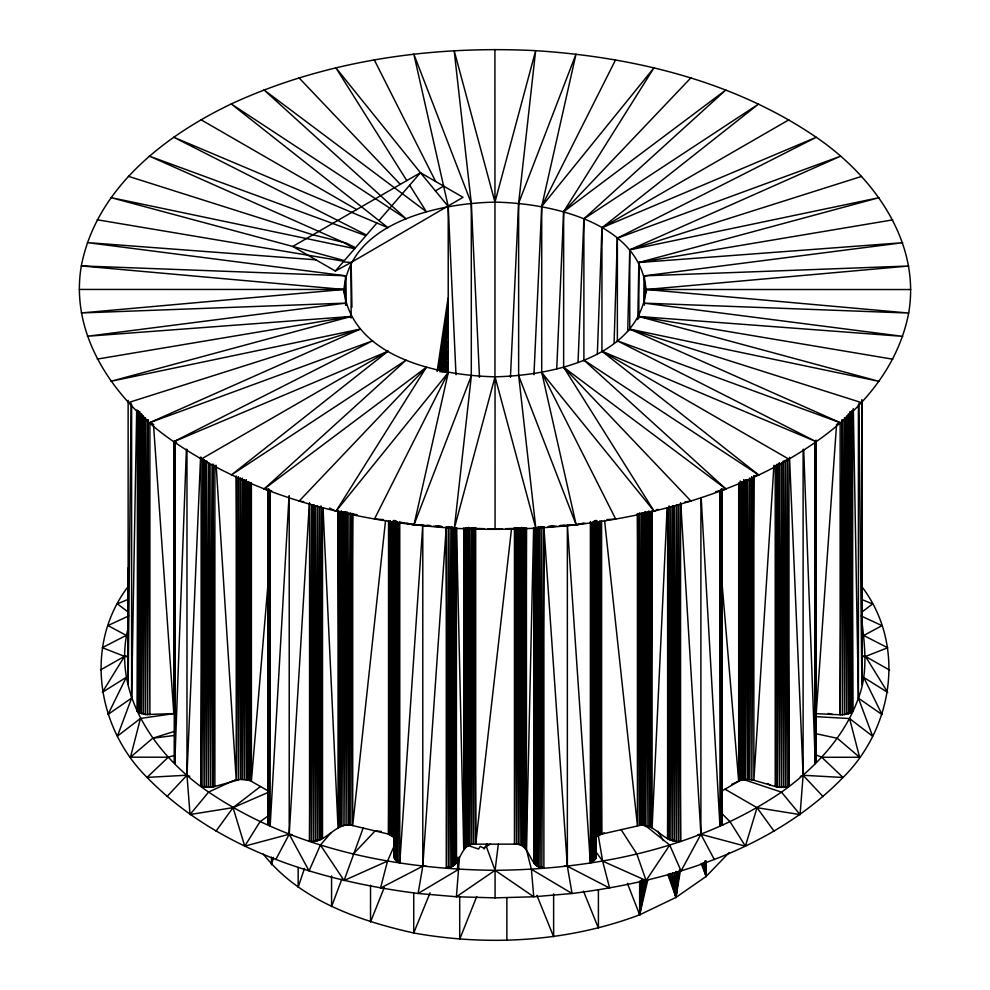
<?xml version="1.0" encoding="UTF-8"?>
<svg xmlns="http://www.w3.org/2000/svg" width="990" height="990" viewBox="0 0 990 990"><rect width="100%" height="100%" fill="white"/><g stroke="black" fill="none" stroke-linecap="round" stroke-linejoin="round"><path stroke-width="1.49" d="M131.125 403.153L128.131 684.535L128.131 400.356M173.832 441.775L173.832 713.592L145.579 714.57L140.097 713.122L137.387 711.377L137.4 410.219M174.537 441.404L174.772 763.451L186.405 449.287M174.772 763.451L174.747 442.233M174.735 594.532L174.475 762.251L174.475 441.02M269.07 489.901L268.401 823.965L268.401 488.825L268.018 822.838L267.944 821.675L268.018 489.258L268.018 822.838L270.159 826.068L289.043 496.002M394.515 739.691L394.28 837.132L388.538 834.125L352.7 825.561C335.635 821.069 326.403 843.963 309.573 841.277L309.585 503.056M394.243 521.458L393.958 856.919L395.654 860.347L399.774 862.859L422.792 524.873L422.792 866.188L418.102 893.475C319.943 881.075 217.775 850.051 147.04 777.398C96.562 727.489 83.927 644.614 128.106 586.538M394.75 844.581L387.523 861.09L380.531 888.042L422.792 866.188L446.267 526.89L446.267 868.205C461.971 868.02 459.001 842.366 475.683 844.148L514.454 844.148C531.147 842.366 528.177 868.02 543.881 868.218L543.881 526.903L567.357 866.213L572.059 893.5C670.18 881.125 772.336 850.125 843.047 777.484C893.512 727.551 906.036 644.676 861.832 586.625M590.374 862.884L590.386 521.569L592.057 862.154L590.374 862.884L567.357 524.898L567.357 866.213L609.63 888.067L602.625 861.114L598.294 835.374L597.057 521.074M719.965 826.13L719.965 490.99L721.042 825.078L719.965 826.13L701.18 497.599M858.899 403.239L861.882 684.622L861.882 400.443M861.795 620.544C864.901 646.309 868.131 673.052 858.404 698.173C844.396 737.253 814.745 768.376 781.457 792.136C697.826 848.863 594.78 869.418 495.074 870.309C395.357 869.393 292.285 848.801 208.643 792.062C156.445 756.793 111.511 693.866 128.118 628.18L128.205 567.876M128.131 684.535L128.255 605.855M268.711 490.322L267.944 821.675M268.179 489.976L268.179 820.487L268.785 797.693M536.295 864.171L533.759 862.822L534.563 528.87L534.575 864.01L537.236 865.211M141.261 712.639L137.387 711.377L138.501 411.073M139.924 411.865L138.65 712.355L138.65 411.184M251.188 483.046L249.864 780.479L268.377 791.022M391.718 521.767L390.295 834.657L390.295 521.136M393.079 521.049L391.842 835.35L391.842 521.829M394.193 521.99L393.179 836.179L393.179 521.111M396.755 521.532L395.654 860.347L395.654 520.579L394.812 859.283L394.812 521.062L394.243 858.132L394.28 520.53M398.079 522.361L396.755 861.3L396.755 521.532M523.128 528.239L521.755 845.658L521.755 527.509M524.44 527.633L523.227 846.45L523.227 528.301M525.517 528.784L524.527 847.378L524.527 527.682M534.575 864.01L535.639 528.4L535.652 865.074L536.927 527.769L536.939 866.002L538.412 527.027L538.424 866.807L540.057 527.67L540.07 867.438L541.852 526.606L541.852 867.921L543.881 526.903M644.094 303.67L644.403 275.839L908.659 266.013L646.272 289.501L646.26 292.594C642.423 222.75 551.207 203.086 494.963 202.146C438.743 203.061 347.552 222.713 343.728 292.557L343.728 289.464L81.329 265.914C68.966 337.602 117.266 403.19 173.745 441.689C256.026 497.859 356.016 521.928 454.348 528.314C557.964 533.523 664.055 518.772 758.761 475.027C825.932 442.839 893.822 390.246 908.672 313.05C921.034 241.374 872.735 175.787 816.255 137.276C733.974 81.118 633.984 57.049 535.652 50.663C432.036 45.441 325.945 60.204 231.239 103.938C164.068 136.125 96.178 188.719 81.329 265.914L345.584 275.802L345.918 305.18M651.977 511.335L650.554 827.096C660.07 832.12 668.559 843.22 680.563 841.327L680.551 503.106M670.502 839.186L667.631 838.58L669.141 505.878L669.166 839.495L673.435 840.176M141.545 414.055L140.097 713.122L140.097 413.498M143.352 416.109L141.743 713.753L141.743 414.142M145.32 418.003L143.587 714.236L143.587 416.171M147.411 419.723L145.579 714.57L145.579 418.04M249.864 482.402L249.864 780.479L240.322 779.39L212.85 787.038L204.769 787.223L201.119 786.209L202.851 459.385M204.683 461.34L202.925 786.827L202.925 459.41M240.558 478.22L242.377 779.254L244.146 479.68M246.102 479.878L244.394 779.303L244.394 479.68M247.946 481.796L246.337 779.514L246.337 479.903M249.653 482.34L248.181 779.91L248.181 481.845M309.573 841.277L311.627 504.764L313.62 841.413L313.62 504.727M347.082 513.129L348.876 825.066L350.646 513.228M352.539 513.55L350.819 825.215L350.819 513.241M394.02 837.515L388.538 834.125L390.147 521.099M395.901 858.899L393.958 856.919L394.515 759.912M516.285 527.633L514.454 844.148L514.454 527.546M518.191 527.918L516.433 844.247L516.433 527.645M519.973 528.375L518.327 844.544L518.327 527.942M521.643 527.46L520.109 845.015L520.109 528.413M595.485 684.041L595.869 837.156L601.598 834.149L641.26 825.103L643.042 513.167M700.908 497.599L700.908 834.285L681.083 870.99L669.723 845.076L647.373 827.145L643.215 825.14L644.997 511.83M646.891 512.226L645.158 825.363L650.554 827.096L650.554 512.04M648.722 511.248L647.052 825.771L647.052 512.251M650.418 511.979L648.858 826.353L648.858 511.298M669.166 839.495L670.824 506.632L670.861 840.238L672.643 505.667M680.563 841.327L678.509 504.813L676.516 841.451L676.516 504.776L674.574 841.228L674.574 506.088L672.68 840.819L672.68 505.68M788.981 458.865L788.981 786.283L785.33 787.298L777.249 787.1L753.86 780.256L747.722 779.316L749.529 478.269M751.596 477.019L749.777 779.452L749.777 478.281M753.638 475.955L751.831 779.761L751.831 477.056M777.138 464.298L775.22 786.605L775.22 465.362M784.575 786.592L777.249 787.1L779.204 463.072M815.265 519.057L815.772 440.303M842.057 419.834L840.151 714.792L842.354 714.817L848.294 713.84L852.65 711.463L852.65 410.305M128.118 628.18L128.205 618.911M136.694 410.107L131.62 698.086L117.414 736.139L140.469 718.455L173.832 713.592L153.574 425.737M637.795 319.621L638.859 262.511L878.996 197.691L629.764 249.851L627.71 331.551M531.395 869.282L572.059 893.5L533.759 896.779L531.395 869.282L526.408 849.618L533.622 527.67M640.419 881.36L639.651 914.822C567.864 941.824 488.936 946.49 413.733 932.988C358.405 920.626 299.524 900.096 263.303 854.098M614.072 343.258L617.364 238.169L816.255 137.276L601.945 227.737L597.317 354.469M640.827 881.125L639.651 914.822L675.972 897.41L706.13 876.435L729.098 852.625M578.049 362.167L583.89 218.84L725.856 89.966L563.644 211.674L556.726 368.998M200.586 457.244L186.974 775.207L190.031 814.535L233.058 807.63L268.278 792.384M457.553 869.331L458.061 857.142M533.957 374.715L541.716 206.427L576.007 54.116L518.636 203.222L510.432 377.363M667.124 508.031L652.088 828.011L652.088 511.397M677.21 871.732L675.972 897.41L667.767 874.356M641.508 879.887L639.651 914.822L627.388 883.253M309.387 503.044L289.216 834.236L275.839 859.444M458.766 869.282L418.102 893.475L456.402 896.767L459.496 857.241M773.933 465.35L753.86 780.256L753.86 476.017M840.151 422.903L840.151 714.792L816.218 713.666L836.463 425.824M642.362 880.023L639.651 914.822L647.72 880.234M725.002 789.191L757.041 807.692L800.081 814.609L803.113 775.281L803.113 449.411M268.723 575.487L251.386 781.209L251.386 483.145M678.373 871.349L675.972 897.41L669.091 873.663M446.539 372.525L447.554 361.758M445.413 372.265L447.579 350.782M385.555 520.418L352.7 825.561L352.7 513.587M444.151 372.203L447.468 341.525M643.451 880.011L639.651 914.822L639.651 881.125M473.851 527.633L475.683 844.148L511.508 528.858M442.79 372.327L447.591 330.883M441.416 372.017L447.492 322.975M486.325 846.524L495.074 870.309L533.759 896.779L495.087 897.868L495.074 870.309L498.329 844.148M439.993 371.881L447.468 315.216M679.573 869.975L675.972 897.41L670.725 873.403M910.664 289.538L646.272 289.501C638.402 357.576 551.319 375.532 495.037 376.819C438.719 375.507 351.66 357.539 343.728 289.464L79.336 289.439M438.731 370.384L447.987 304.524M393.995 855.645L394.577 851.499M644.54 881.323L639.651 914.822L646.173 880.11M437.135 371.498L448.037 298.151M680.501 870.049L675.972 897.41L672.433 872.97M400.752 522.312L413.993 524.849L448.284 372.537L336.006 511.187L329.509 508.068M803.682 449.361L815.315 763.525L815.612 441.095M175.403 755.135L168.275 757.202L130.47 757.189L140.469 718.455M584.991 523.178L576.18 524.861L518.698 375.742L535.825 528.314L495.037 376.819L454.348 528.314L471.364 375.742L413.993 524.849L406.878 523.19M273.5 857.439L271.483 864.79L271.483 857.13M697.888 834.669L700.908 834.285L745.396 846.19L757.041 807.692L774.081 831.179M304.462 868.403L298.176 887.275L298.176 867.364M331.106 832.689L320.414 845.027L344.075 880.506L363.169 828.061M341.847 879.108L331.576 906.555L331.576 875.927M384.17 887.721L370.532 921.975L370.532 885.209M476.747 896.519L459.707 939.238L459.707 896.346M430.031 892.856L413.733 932.988L413.733 893.166M320.414 845.027L309.066 870.94L289.216 834.236L289.216 496.002M448.284 372.537L374.418 519.119L383.155 519.552M541.716 373.218L541.716 206.427L615.582 59.846M484.098 848.987L487.167 843.678M127.512 656.234L124.492 656.358L102.317 692.332L126.275 677.321L108.009 714.446L131.62 698.086L131.62 404.65M260.519 786.481L233.058 807.63L244.74 846.128L260.011 821.725L268.228 815.834M357.217 514.713L336.006 511.187L426.356 367.29L264.144 488.998L271.545 490.929M563.644 367.649L563.644 211.674L653.994 67.79L541.716 206.427M592.057 522.386L592.057 862.154L595.906 858.157L595.522 851.227L602.625 861.114L646.086 880.543L669.723 845.076M216.043 831.105L233.058 807.63M190.031 814.535L208.643 792.062L233.17 780.665M97.206 219.768L343.815 261.249L354.705 248.663L110.942 197.604L292.768 246.448L335.338 271.025L343.258 261.892L351.128 262.474L463.035 197.307L420.453 172.718L335.857 67.753L406.791 180.613M376.905 223.022L366.498 235.038L173.634 137.202L388.018 227.712L231.239 103.938L406.061 218.815L263.996 89.917L426.294 211.662L409.662 185.192M378.997 220.597L420.453 172.718L448.223 206.415L455.994 374.703M166.951 796.579L186.974 775.207L186.974 449.336M353.282 854.011L375.123 830.919L381.113 831.452M563.644 211.674L690.871 77.864M426.356 367.29L299.129 501.101L303.695 501.67M168.275 757.202L147.04 777.398L186.974 775.207L189.771 776.333M271.47 490.768L264.144 488.998L406.11 360.125L231.375 474.965L388.055 351.227L173.745 441.689L176.653 442.443M130.47 757.189L152.72 738.218L174.153 731.462M731.647 784.389L742.797 779.241M601.945 351.289L601.945 227.737L758.625 104.012L583.89 218.84L583.89 360.917M861.931 612.018L872.586 603.962L861.733 599.433M495.074 870.309L456.402 896.767L495.087 897.868M490.26 844.148L483.751 848.071L480.237 846.363L478.603 849.036L468.394 845.646L467.008 528.239M420.453 172.718L292.768 246.448L344.359 260.618M435.402 190.86L443.631 186.108M206.885 461.216L201.143 459.137L388.055 351.227M601.945 227.737L788.857 119.827M721.265 791.344L738.701 781.271L738.701 483.194M100.411 670.007L124.492 656.358L127.512 656.729M335.338 271.025L351.128 262.474L351.945 307.234M448.804 866.856L446.267 868.205L448.928 867.005M453.853 864.159L456.39 862.81L456.39 527.682M599.99 521.124L601.598 834.149L604.185 832.825M173.745 441.689L372.636 340.808L149.428 422.767L153.561 424.722M638.995 513.736L654.143 511.224L658.041 509.355M836.538 424.809L840.659 422.854L629.801 329.15L879.058 381.373L638.872 316.491L902.694 336.353L644.416 303.163L908.672 313.05L646.272 289.501M234.519 780.033L235.509 779.576M128.811 615.904L107.972 625.556L126.262 635.382L102.292 647.67L124.492 656.358M452.913 865.198L455.573 863.998L455.573 528.858L456.39 862.81M344.075 880.506L387.523 861.09M153.623 424.562L149.428 422.767L360.236 329.113L111.004 381.274L351.141 316.454L87.33 336.254L345.597 303.126L81.341 312.951L343.728 289.464M629.764 330.153L629.764 249.851L840.572 156.197L617.364 238.169L617.364 341.637M836.476 424.648L840.659 422.854L617.401 340.832L816.366 441.763L601.982 351.252L758.761 475.027L754.244 475.881M128.217 599.346L117.377 603.875L128.032 611.931M800.328 776.408L803.113 775.281L843.047 777.484L821.799 757.276L814.745 754.343M862.488 656.568L865.508 656.444L887.684 647.769L863.726 635.481L881.991 625.655L861.152 615.99M783.238 461.291L788.981 459.212L601.982 351.252M846.215 713.555L852.65 711.463L851.536 411.159M128.453 402.571L360.236 329.113M629.764 249.851L861.548 176.406M244.74 846.128L289.216 834.236L292.248 834.632M848.48 712.577L852.65 711.463M715.634 491.758L726.004 489.048L583.939 360.15L758.761 475.027M718.678 490.817L726.004 489.048L563.706 367.315L654.143 511.224L648.388 511.719M559.758 525.999L576.18 524.861L583.283 523.215M740.433 482.39L741.918 779.971L747.722 779.316L747.722 479.692M638.859 318.112L638.859 262.511L892.745 219.867M97.255 359.098L351.141 316.454M316.689 840.139L320.97 839.446L320.97 505.853L322.505 838.542L322.505 508.031M721.574 489.741L726.004 489.048M152.72 738.218L175.193 735.36M684.932 501.893L691.02 501.15L563.706 367.315M422.792 866.188L425.849 865.891M536.939 527.497L541.109 527.138M548.287 526.532L552.692 526.148M560.018 525.517L564.424 525.146M638.859 262.511L902.67 242.711L644.403 275.839L644.403 305.18M537.36 527.559L543.337 527.138M549.302 526.73L556.776 526.21M548.497 526.606L554.648 526.222M559.263 525.938L576.18 524.861L541.778 372.549L654.143 511.224M607.006 519.577L615.743 519.144L541.778 372.549M502.648 529.155L487.513 529.155M505.68 529.031L526.853 528.153M505.667 528.697L523.821 528.19M571.774 524.886L576.18 524.861M821.799 757.276L859.592 757.276L849.581 718.542L815.76 716.636M430.403 525.987L413.993 524.849L418.386 524.861M639.478 513.265L641.26 825.103L645.158 825.363L645.158 511.855M466.327 528.177L484.481 528.697M463.295 528.153L484.494 529.031M413.993 524.849L430.897 525.913M435.513 526.21L441.664 526.593M433.397 526.197L442.344 526.816M446.824 527.125L452.789 527.546M205.512 786.518L212.85 787.038L212.85 464.248M315.946 259.826L87.306 242.612L345.584 275.802L345.584 305.143M427.197 525.257L430.13 525.504M437.469 526.136L441.862 526.507M449.052 527.125L453.21 527.484M336.006 511.187L341.773 511.682M564.3 865.904L567.357 866.213M862.488 656.073L865.508 656.444L889.602 670.094M264.144 488.998L268.562 489.691M638.872 316.491L892.794 359.197M815.364 733.565L837.342 738.305L859.592 757.276M201.143 459.137L204.039 459.793M828.284 713.431L832.442 714.434M137.387 711.377L141.558 712.491M149.428 422.767L152.324 423.621M629.801 329.15L861.622 402.658M128.378 176.307L312.902 234.816L346.141 243.02L355.509 247.735L365.941 235.694L149.342 156.111L343.394 242.352L354.705 248.663M742.154 481.845L743.762 779.576L781.457 792.136L800.081 814.609M541.221 867.017L543.881 868.218L541.357 866.869M201.019 119.753L356.61 209.583M767.485 783.486L770.034 785.058M849.581 718.542L872.623 736.226L858.404 698.173L853.318 408.647M721.005 822.74L723.22 824.868M721.413 813.075L730.113 821.787L745.396 846.19M397.832 860.879L399.774 862.859L399.774 521.544L398.091 862.129L398.091 522.361M298.98 77.814L400.319 184.35M823.135 796.653L803.113 775.281L789.513 457.318M397.844 860.459L399.774 862.859M621.015 829.509L636.855 854.048L646.086 880.543M865.508 656.444L887.708 692.431L863.738 677.408L882.028 714.545L858.404 698.173L858.404 404.737M657.929 831.254L663.325 840.522M714.297 859.506L700.908 834.285L680.736 503.093M374.257 59.821L435.65 181.492M721.388 819.349L722.18 821.725L721.042 825.078L721.042 489.939L721.722 824.014L721.722 488.887L722.106 822.888L722.106 489.295L722.18 821.725L721.413 488.837L721.388 819.349L721.215 749.925M583.481 891.149L598.406 928.076L598.406 889.787M536.889 895.319L553.633 936.738L553.633 893.859M701.217 863.478L706.13 876.435L706.13 861.127M815.141 760.073L815.612 762.325L815.537 441.478M702.158 863.441L706.13 876.435L705.895 861.201M702.974 862.884L706.13 876.435L705.808 862.525M703.828 863.033L706.13 876.435L705.573 861.09M704.447 862.822L706.13 876.435L705.264 861.251M604.568 520.443L637.424 825.586L637.424 513.624M704.818 861.102L706.13 876.435M721.252 574.002L738.701 781.271M674.24 873.019L675.972 897.41L675.972 871.373M216.154 465.288L236.239 780.207L236.239 475.955M479.507 377.351L471.302 203.222L454.175 50.651L494.963 202.146L494.963 378.192M323.012 507.994L338.048 827.974L338.048 511.36M456.526 527.658L463.741 849.618L463.741 528.375L464.558 848.442L464.558 528.747M495.074 528.994L495.037 376.819M846.685 416.184L848.294 713.84L848.294 414.216M844.73 418.077L846.45 714.322L846.45 416.246M842.639 419.81L844.458 714.656L844.458 418.127M788.981 786.283L787.248 459.459L787.174 786.902L785.416 461.402L785.33 787.298L783.474 461.625M781.469 463.221L783.387 787.508L783.387 461.637M745.953 479.742L747.722 779.316M743.997 479.927L745.705 779.353L745.705 479.742M637.585 513.587L639.317 825.252L639.317 513.278M595.485 733.689L596.153 855.669M471.958 527.918L473.703 844.247L473.703 527.645M446.267 526.89L448.309 867.908L448.309 526.593L450.091 867.438L450.091 527.658L451.737 866.795L451.737 527.027L453.222 866.002L453.222 527.769L454.509 865.062L454.509 528.375L455.573 863.998M345.126 511.793L346.908 825.103L346.908 511.595M343.233 512.189L344.966 825.338L344.966 511.818M341.414 511.211L343.085 825.734L343.085 512.226M313.644 504.727L315.562 841.178L315.562 506.051L317.456 840.782L317.456 505.643L319.275 840.201L319.275 506.608L320.97 839.446M238.491 476.97L240.322 779.39L240.322 478.232M236.474 477.44L238.268 779.712L238.268 477.007M212.961 464.223L214.879 786.53L214.879 465.3M212.85 787.038L210.907 464.558L210.796 787.347L208.84 463.159M174.277 441.775L174.735 512.808M147.993 419.748L149.898 714.718L149.898 422.817M850.113 411.951L851.388 712.429L851.388 411.271M848.492 414.142L849.952 713.208L849.952 412.038M738.899 483.108L740.223 780.541L740.223 480.917M598.418 521.792L599.841 834.681L599.841 521.161M592.07 522.386L593.394 861.325L593.394 521.557L594.495 860.372L594.495 520.604L595.337 859.308L595.337 521.087L595.906 858.157L595.869 520.542M468.505 527.46L470.04 845.015L470.04 528.4L471.822 844.532L471.822 527.93M465.708 527.62L466.909 846.438L466.909 528.289M339.706 511.941L341.265 826.316L341.265 511.261M338.159 511.298L339.582 827.058L339.582 512.003M595.943 520.48L596.958 836.204L596.958 521.136M464.632 528.771L465.622 847.378L465.622 527.682M861.795 581.885L861.869 628.266L861.869 399.688M861.77 605.942L861.882 684.622M815.612 762.325L815.327 440.76L815.315 763.525M815.265 529.811L815.537 761.199M595.906 521.482L596.178 856.932L596.153 520.53M494.913 49.5L494.963 202.146L535.652 50.663L518.636 203.222L518.636 376.188M842.354 419.834L842.354 714.817M816.218 440.303L816.218 713.666M781.357 787.557L781.357 463.233L779.303 787.421L779.303 463.097M777.249 464.322L777.249 787.1M743.762 479.964L743.762 779.576M741.918 481.895L741.918 779.971M678.484 504.813L678.484 841.5M667.631 508.08L667.631 838.58M643.215 513.167L643.215 825.14M641.26 513.129L641.26 825.103M601.598 520.641L601.598 834.149M598.294 521.854L598.294 835.374M533.759 527.682L533.759 862.822M526.408 849.618L526.408 528.388L525.591 848.442L525.591 528.747M506.868 897.621L506.868 940.5M475.683 527.546L475.683 844.148M471.302 376.175L471.302 203.222L413.82 54.104L448.223 206.415L448.223 373.205M468.394 527.497L468.394 845.646M388.538 520.616L388.538 834.125M351.128 262.474L351.128 318.075M348.876 513.092L348.876 825.066M311.652 504.776L311.652 841.451M270.159 826.068L270.159 490.929L269.082 825.029L269.082 489.889M268.736 488.788L268.736 819.299M242.377 478.096L242.377 779.254M208.729 787.483L208.729 463.159L206.712 787.446L206.712 461.575L204.769 787.223L204.769 461.352M201.119 457.256L201.119 786.209M147.696 419.748L147.696 714.731M393.995 520.505L393.958 856.919L393.995 520.505"/></g></svg>
